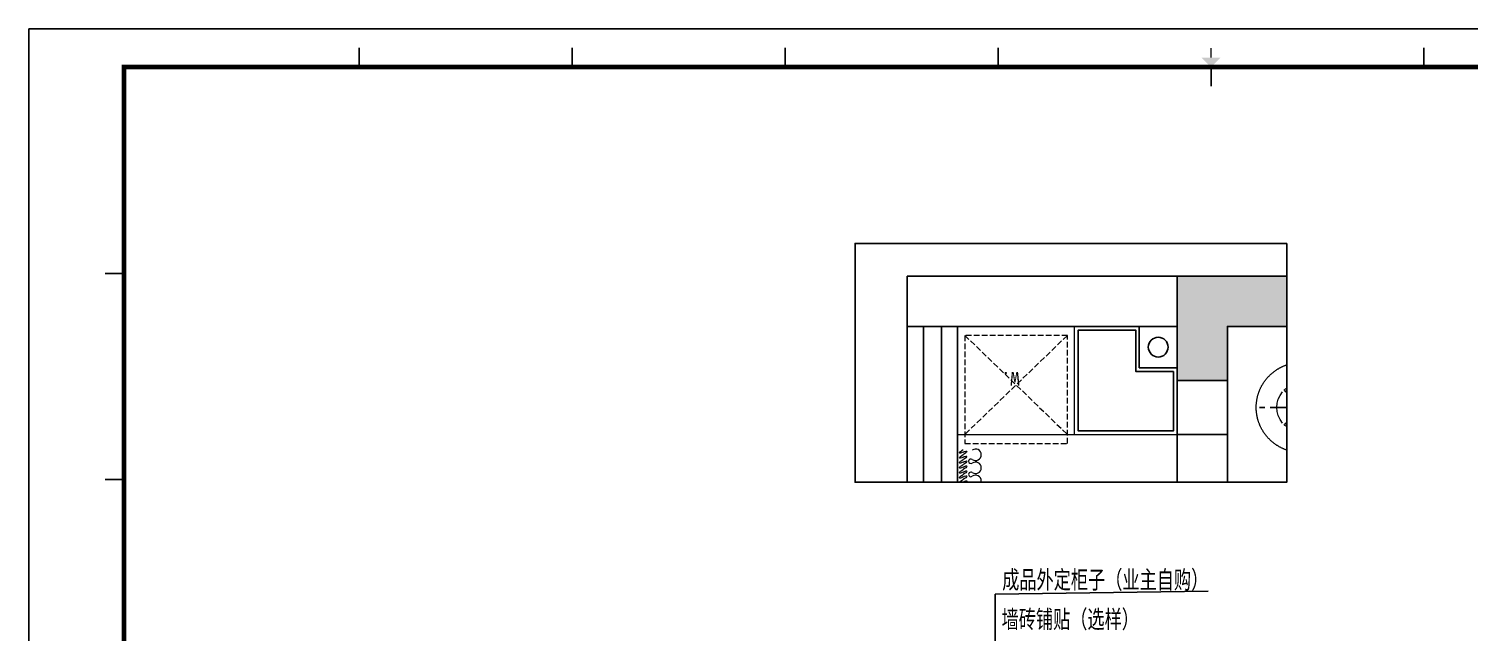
# Model space of a CAD drawing. Header units: millimetres. Extents: x 104198 to 1296755, y -81101 to 81453.
# Drawn here: x 701409 to 709417, y -23108 to -19757 of the extents above; entities that cross this region are included whole.
import ezdxf
from ezdxf.xclip import XClip

# ---------------------------------------------------------------- set-up
doc = ezdxf.new("R2010")
doc.units = ezdxf.units.MM
doc.header["$XCLIPFRAME"] = 0
doc.linetypes.add('DASH', pattern=[8.89, 6.35, -2.54])
for name, color, linetype, lineweight in [('01-PL-墙体柱子', 7, 'Continuous', 35), ('1-洁具', 31, 'Continuous', 15), ('P★01 活动家具', 51, 'Continuous', 0)]:
    doc.layers.add(name, color=color, linetype=linetype, lineweight=lineweight)
for name, color, linetype in [('0家具', 51, 'Continuous'), ('图纸图框', 165, 'Continuous'), ('墙体', 7, 'Continuous'), ('天棚图层', 51, 'Continuous'), ('窗户', 1, 'Continuous'), ('门', 250, 'Continuous')]:
    doc.layers.add(name, color=color, linetype=linetype)
doc.styles.add('黑体', font='simhei.ttf', dxfattribs={"width": 0.7})
doc.dimstyles.new('立面标注', dxfattribs={"dimtxt": 100, "dimasz": 35, "dimexe": 20, "dimexo": 100, "dimtad": 1, "dimdec": 0, "dimtxsty": '黑体', "dimblk": 'ARCHTICK', "dimcen": 80, "dimdle": 20, "dimclrd": 251, "dimclre": 251, "dimclrt": 256, "dimadec": 0, "dimazin": 0, "dimtfac": 1, "dimtdec": 0, "dimtix": 1, "dimtmove": 2, "dimatfit": 3, "dimldrblk": 'DOT', "dimfxl": 200, "dimfxlon": 1, "dimarcsym": 0})

# ---------------------------------------------------------------- blocks, each defined once
blk = doc.blocks.new('kjghhgdgfhdhgfh')
at = {"layer": '图纸图框', "color": 165}
for p, q in [((1018.449156181656, -523.6475845220857), (1018.449156181656, -226.6510432860898)), ((1018.449156310431, -523.6475894229297), (1018.449156310431, -226.651048186936)), ((1018.449156310431, -523.6475894229297), (1018.449156310431, -226.651048186936)), ((1018.449156181656, -523.6475897729335), (1018.449156181656, -226.6510485369378)), ((1018.449156310431, -523.6475904731685), (1018.449156310431, -226.6510492370591)), ((1018.449156310431, -523.6475904731685), (1018.449156310431, -226.6510492370591)), ((1018.449156439315, -523.6475901230529), (1018.449156439315, -226.6510488870572)), ((1018.449156439315, -523.6475901230529), (1018.449156439315, -226.6510488870572)), ((1018.449156310431, -523.6475904731685), (1018.449156310431, -226.6510492370591)), ((1018.449156181656, -523.6475908231721), (1018.449156181656, -226.6510495871781)), ((1018.449156697091, -226.6510464365761), (1438.44652398302, -226.6510464365761)), ((1018.44915656821, -226.6510467866938), (1438.446523854134, -226.6510467866938)), ((1018.449156697091, -226.6510478368186), (1438.44652398302, -226.6510478368186)), ((1018.449156697091, -226.6510478368186), (1438.44652398302, -226.6510478368186)), ((1018.44915656821, -226.651048186936), (1438.446523854134, -226.651048186936)), ((1018.44915656821, -226.6510485369378), (1438.44652398302, -226.651048186936)), ((1018.44915656821, -523.6475897729335), (1018.44915656821, -226.6510485369378)), ((1018.44915656821, -226.6510495871781), (1438.446523854134, -226.6510495871781)), ((1079.169425446627, -230.165361629017), (1079.169425446627, -233.6664052710039)), ((1118.311093363573, -230.165361629017), (1118.311093363573, -233.6664052710039)), ((1157.452761280522, -230.165361629017), (1157.452761280522, -233.6664052710039)), ((1196.594429197475, -230.165361629017), (1196.594429197475, -233.6664052710039)), ((1274.877765031257, -230.165361629017), (1274.877765031257, -233.6664052710039)), ((1235.736097114308, -233.6664052710039), (1235.736097114308, -237.1674489129871)), ((1032.4533312648, -271.5591774027304), (1035.954374906786, -271.5591774027304)), ((1032.4533312648, -309.386869379896), (1035.954374906786, -309.386869379896))]:
    blk.add_line(p, q, dxfattribs=at)
at = {"layer": '图纸图框', "color": 165, "const_width": 0.2100626185166894}
blk.add_lwpolyline([(1235.736097114308, -231.915883450067), (1235.736097114308, -230.165361629017)], dxfattribs=at)
at = {"layer": '图纸图框', "color": 165, "const_width": 0.840250474066758}
blk.add_lwpolyline([(1431.444436699053, -233.6664052710039), (1035.954374906786, -233.6664052710039), (1035.954374906786, -516.6322323388636), (1431.444436699053, -516.6322323388636)], close=True, dxfattribs=at)
at = {"layer": '图纸图框', "color": 165}
blk.add_solid([(1233.98557529337, -231.915883450067), (1237.486618935353, -231.915883450067), (1235.736097114308, -233.6664052710039)], dxfattribs=at)
blk = doc.blocks.new('_ArchTick')
at = {"color": 2, "linetype": 'ByBlock', "const_width": 0.4}
blk.add_lwpolyline([(-0.5, -0.5), (0.5, 0.5)], dxfattribs=at)
blk = doc.blocks.new('_Dot')
at = {"color": 2, "linetype": 'ByBlock', "lineweight": -2}
blk.add_line((-0.5, 0), (-1, 0), dxfattribs=at)
at = {"color": 2, "linetype": 'ByBlock', "const_width": 0.5}
blk.add_lwpolyline([(-0.25, 0, 1), (0.25, 0, 1)], format="xyb", close=True, dxfattribs=at)
blk = doc.blocks.new('A$C475D17D9')
at = {"layer": '1-洁具', "color": 8, "linetype": 'DASH', "ltscale": 5}
for p, q in [((559.9998843451032, 599.9999402300455), (-10.00011565489694, 49.99994023004546)), ((-10.00011565489694, 599.9999402300455), (559.9998843451032, 49.99994023004546))]:
    blk.add_line(p, q, dxfattribs=at)
at = {"layer": '1-洁具'}
blk.add_lwpolyline([(599.9998843451028, 49.99994023004546), (599.9998843451028, 649.9999402300455), (-50.00011565489694, 649.9999402300455), (-50.00011565489694, 49.99994023004546)], close=True, dxfattribs=at)
at = {"layer": '1-洁具', "color": 8, "linetype": 'DASH', "ltscale": 5}
blk.add_lwpolyline([(559.9998843451032, -5.97699545324e-05), (559.9998843451032, 599.9999402300455), (-10.00011565489694, 599.9999402300455), (-10.00011565489694, -5.97699545324e-05)], close=True, dxfattribs=at)
blk = doc.blocks.new('WERAWERAWE')
at = {"color": 250, "linetype": 'Continuous'}
for p, q in [((106863.5477138115, -18799.27367506483), (106863.5477138115, -18774.96307188499)), ((106863.5477138115, -18774.96307188499), (106863.5477138115, -18799.27367506483)), ((106863.5477138115, -18944.52314832974), (106863.5477138115, -18823.58427824478)), ((106863.5477138115, -18823.58427824478), (106863.5477138115, -18944.52314832974)), ((106805.5308150751, -18911.4311708263), (106853.633955691, -18959.53431200258)), ((106669.0628856556, -18969.44789732495), (106693.3734891718, -18969.44789732495)), ((106693.3734891718, -18969.44789732495), (106669.0628856556, -18969.44789732495)), ((106717.6840926933, -18969.44789732495), (106838.6229644681, -18969.44789732495)), ((106838.6229644681, -18969.44789732495), (106717.6840926933, -18969.44789732495)), ((106863.5477138115, -19115.31151640507), (106863.5477138115, -18994.3726463202)), ((106863.5477138115, -18994.3726463202), (106863.5477138115, -19115.31151640507)), ((106873.4614719321, -18979.36182848102), (106921.5646125479, -19027.4649696572)), ((106888.472463155, -18969.44789732495), (107009.4113349297, -18969.44789732495)), ((107009.4113349297, -18969.44789732495), (106888.472463155, -18969.44789732495)), ((107058.0325419673, -18969.44824315853), (107033.7219384513, -18969.44824315853)), ((107033.7219384513, -18969.44824315853), (107058.0325419673, -18969.44824315853)), ((106931.2340956687, -19037.13445289357), (106940.9035787949, -19046.80393612932)), ((106863.5477138115, -19163.93272276495), (106863.5477138115, -19139.62211958501)), ((106863.5477138115, -19139.62211958501), (106863.5477138115, -19163.93272276495))]:
    blk.add_line(p, q, dxfattribs=at)
at = {"color": 8, "linetype": 'Continuous'}
for p, q in [((106786.191848828, -18892.09220435428), (106795.8613319542, -18901.76168759004)), ((106795.8613319542, -18901.76168759004), (106786.191848828, -18892.09220435428)), ((106853.633955691, -18959.53431200258), (106805.5308150751, -18911.4311708263)), ((106873.4614721178, -18959.53431205159), (106921.5646136196, -18911.43117111154)), ((106921.5646136196, -18911.43117111154), (106873.4614721178, -18959.53431205159)), ((106931.2340969209, -18901.76168792348), (106940.9035802224, -18892.09220473496)), ((106940.9035802224, -18892.09220473496), (106931.2340969209, -18901.76168792348)), ((106805.5308140034, -19027.46496937202), (106853.6339555054, -18979.36182843198)), ((106853.6339555054, -18979.36182843198), (106805.5308140034, -19027.46496937202)), ((106921.5646125479, -19027.4649696572), (106873.4614719321, -18979.36182848102)), ((106786.1918474008, -19046.80393574863), (106795.8613307021, -19037.13445255992)), ((106795.8613307021, -19037.13445255992), (106786.1918474008, -19046.80393574863)), ((106940.9035787949, -19046.80393612932), (106931.2340956687, -19037.13445289357))]:
    blk.add_line(p, q, dxfattribs=at)
for major_axis, ratio, start_param, end_param in [((113.9417112809193, 0.0013378523205571), 0.9999999859903322, 0.8886092686100822, 2.252959901879023), ((-113.9410988375237, 0.3735854362367145), 0.9999999858859766, -0.6138262779431882, 0.0032787475863907), ((111.318526127511, 24.30842252576004), 0.9999999850033712, 2.1255939895836, 2.225039899219325), ((111.318526127511, 24.30842252576004), 0.9999999850033712, 2.1255939895836, 2.225039899219325), ((-111.2083844666464, 24.8074362171226), 0.999999984955908, 4.062630374311936, 4.162076283933155), ((-111.2083844666464, 24.8074362171226), 0.999999984955908, 4.062630374311936, 4.162076283933155), ((113.9410765435626, 0.3803241879824546), 0.9999999858803484, -0.0033378900079475, 0.6137671355249417), ((113.9410797812306, 0.3793529944797986), 0.9999999858808544, 3.138263287228737, 3.755368312761219), ((12.46174588356673, 0.1251880200019498), 0.9999999859091608, 1.791897593603004, 2.900400492436608), ((-12.4618492740359, 0.1144341570928043), 0.999999985909927, 0.2403292148307334, 1.348832113687246), ((-12.46183368773513, 0.1161190901691185), 0.9999999859149368, 3.382057075813167, 4.490559974665286), ((12.46178137630429, 0.1216035939084495), 0.9999999859144016, -1.349407426057694, -0.2409045272178165), ((-113.9410894720833, 0.3764309967520393), 0.9999999858837131, 2.527791349607007, 3.144896375138188), ((-111.2773066218039, 24.49642212291525), 0.9999999849850798, 0.9182419104476522, 1.017687820078115), ((-111.2773066218039, 24.49642212291525), 0.9999999849850798, 0.9182419104476522, 1.017687820078115), ((113.9417112572552, 0.002677116435867), 0.9999999859910588, 4.030190168258871, 5.394540801528128), ((111.2480344591925, 24.62901734515219), 0.999999984975554, -1.018879551365138, -0.919433641738662), ((111.2480344591925, 24.62901734515219), 0.999999984975554, -1.018879551365138, -0.919433641738662)]:
    blk.add_ellipse((106863.5477138115, -18969.44789732495), major_axis=major_axis, ratio=ratio, start_param=start_param, end_param=end_param, dxfattribs=at)
at = {"color": 250, "linetype": 'Continuous', "extrusion": (0, 0, -0.9999999999999998)}
for major_axis, ratio, start_param, end_param in [((45.32003770808043, 45.32003770808046), 0.9999999931637599, 4.030213669624266, 5.394564302815031), ((45.32003771167183, 45.32003771167183), 0.9999999932456098, -0.8010053835953097, -0.7015594733972819), ((45.32003771167183, 45.32003771167183), 0.9999999932456098, -0.8010053835953097, -0.7015594733972819), ((45.32003770807375, 45.32003770807378), 0.9999999931639069, 0.8886210160341772, 2.252971649226211), ((45.32003771135126, 45.32003771135126), 0.9999999932444172, 2.340587269994795, 2.440033180191923), ((45.32003771135126, 45.32003771135126), 0.9999999932444172, 2.340587269994795, 2.440033180191923)]:
    blk.add_ellipse((106863.5477138115, -18969.44807024175), major_axis=major_axis, ratio=ratio, start_param=start_param, end_param=end_param, dxfattribs=at)
at = {"color": 250, "linetype": 'Continuous'}
for major_axis, ratio, start_param, end_param in [((-24.92474606113256, 0.0127913172326287), 0.9999999860329364, 3.141592919062631, 9.424778226242216), ((24.9227290230667, 0.3173453723074938), 0.9999999859646511, 1.78921055797293, 2.89771345653137), ((-24.92266147522356, 0.3226066273198583), 0.999999985964798, 3.385682953622127, 4.494185852171858), ((-24.92271830692245, 0.3181858527235129), 0.999999985965524, 0.2439129205174129, 1.35241581906934), ((24.92265835812197, 0.3228473460667626), 0.9999999859643423, -1.352602857214157, -0.2440999586618393)]:
    blk.add_ellipse((106863.5477138115, -18969.44789732495), major_axis=major_axis, ratio=ratio, start_param=start_param, end_param=end_param, dxfattribs=at)
at = {"color": 250, "linetype": 'Continuous', "extrusion": (0, 0, -1)}
for major_axis, ratio, start_param, end_param in [((45.3200377060275, 45.3200377060275), 0.9999999930586393, -0.617105019618975, 5.8535128e-09), ((45.97165415563575, 44.65891455866747), 0.9999999929010135, -0.0144834938279361, 0.602621531812292), ((45.32003763240446, 45.32003763240446), 0.999999993026062, 3.843152138787623, 3.942598049041248), ((45.32003763240446, 45.32003763240446), 0.999999993026062, 3.843152138787623, 3.942598049041248), ((45.97165415563575, 44.65891455866747), 0.9999999929010135, 3.127109159761856, 3.744214185402085), ((45.3200377060275, 45.3200377060275), 0.9999999930549529, 2.524487633969076, 3.141592659443305)]:
    blk.add_ellipse((106863.5477138115, -18969.44807024175), major_axis=major_axis, ratio=ratio, start_param=start_param, end_param=end_param, dxfattribs=at)
at = {"color": 8, "linetype": 'Continuous', "extrusion": (0, 0, -1)}
for major_axis, ratio, start_param, end_param in [((10.22338456154129, 9.594144741299354), 0.999999993094656, 4.712362614828695, 10.99554792200827), ((9.913758246517661, 9.913758246517665), 0.9999999934552976, 3.372739373255533, 4.481242272159748), ((9.913758247690428, 9.913758247690431), 0.9999999933019378, -1.339649607098109, -0.2311467081434291), ((9.913758247690428, 9.913758247690428), 0.9999999933019376, 1.801943046491683, 2.910445945446363), ((9.913758246538759, 9.913758246538762), 0.9999999934513536, 0.2311467196666208, 1.339649618573019)]:
    blk.add_ellipse((106863.5477138115, -18969.44807024175), major_axis=major_axis, ratio=ratio, start_param=start_param, end_param=end_param, dxfattribs=at)
at = {"color": 250, "linetype": 'Continuous', "extrusion": (0, 0, -0.9999999999999999)}
blk.add_ellipse((106863.5477138115, -18969.44807024175), major_axis=(45.32003763644752, 45.32003763644754), ratio=0.9999999930294571, start_param=0.7015594851961584, end_param=0.8010053954497738, dxfattribs=at)
blk.add_ellipse((106863.5477138115, -18969.44807024175), major_axis=(45.32003763644752, 45.32003763644754), ratio=0.9999999930294571, start_param=0.7015594851961584, end_param=0.8010053954497738, dxfattribs=at)
blk = doc.blocks.new('A$C4F0320F4')
at = {"color": 32}
for p, q in [((848.9766203017207, 28.88468912406825), (1192.029401004081, 28.88468912406825)), ((904.5200593175833, 70.94992167479356), (1090.835514634265, 70.94992167479356)), ((1090.835514634265, 70.94992167479356), (1008.856723736506, 108.2383512234664))]:
    blk.add_line(p, q, dxfattribs=at)
for centre, start, end in [((1208.392185452511, 61.03580670774682), 206.8177462772333, 243.0269271104291), ((1208.392185452511, -3.26642845958122), 116.9730728895707, 153.1822537227666)]:
    blk.add_arc(centre, 36.07540819978247, start, end, dxfattribs=at)
for centre, major_axis, ratio, start_param, end_param in [((44.15014093217904, 124.4520579723175), (31.29278970137451, 31.29278970137451), 0.9999999999990496, 0.7854550485556925, 2.97179497364676), ((44.15014094125945, 124.4520579656237), (31.29278970609017, 31.29278970609017), 0.9999999999994603, 4.882300430843476, 7.068640355940249), ((94.77717747772112, 88.6528052117792), (-12.55172720425238, 12.55172720425238), 0.9999999999978408, 0.1699114506024255, 2.356251375701579)]:
    blk.add_ellipse(centre, major_axis=major_axis, ratio=ratio, start_param=start_param, end_param=end_param, dxfattribs=at)
at = {"color": 32, "linetype": 'ByBlock'}
for centre, major_axis, ratio, start_param, end_param in [((145.142014172161, 124.4596798210987), (31.29278970879294, 31.29278970879294), 0.9999999999986141, 0.7854550486769031, 2.971794973771712), ((145.1420141704146, 124.4596798144048), (-31.29278971355514, 31.29278971355514), 0.999999999999114, 3.311504103924745, 5.497844029020988), ((246.3920140081318, 124.4654394547688), (31.29278970495712, 31.29278970495712), 0.999999999999503, 0.7854550489158483, 2.971794974008976), ((246.3920140011469, 124.4654394531389), (31.29278970609017, 31.29278970609017), 0.9999999999994603, 4.882300430843476, 7.068640355937619), ((347.6420138385147, 124.4711990880314), (-31.29278970134779, 31.2927897013478), 0.9999999999987574, -0.7853412782429312, 1.400998646853745), ((347.6420138371177, 124.4711990867799), (31.29278970222458, 31.29278970222458), 0.9999999999989492, 4.882300430604233, 7.068640355701129), ((448.8920136638917, 124.47695871623), (31.29278970137451, 31.29278970137451), 0.9999999999990495, 0.7854550485530618, 2.97179497364676), ((448.8920136729721, 124.476958709507), (31.29278970609017, 31.29278970609017), 0.9999999999994603, 4.882300430843476, 7.068640355937619), ((550.1420135158114, 124.482718354964), (31.29278970884434, 31.29278970884432), 0.999999999998402, 0.7854550486770095, 2.971794973770158), ((550.1420135139485, 124.4827183482703), (-31.29278971355514, 31.29278971355514), 0.999999999999114, 3.311504103924745, 5.497844029018358), ((651.3920133516657, 124.4884779886342), (31.29278970495712, 31.29278970495712), 0.999999999999503, 0.7854550489158483, 2.971794974008976), ((651.3920133446808, 124.4884779870044), (31.29278970613491, 31.29278970613491), 0.9999999999996719, 4.882300430845031, 7.068640355937513), ((752.6420131820487, 124.4942376218969), (31.29278970131999, 31.29278970131998), 0.9999999999988243, 0.7854550485531746, 2.971794973648241), ((752.6420131806517, 124.4942376206454), (31.29278970222458, 31.29278970222458), 0.9999999999989492, 4.882300430604233, 7.068640355701129), ((853.8920130074257, 124.4999972500955), (-31.29278970136462, 31.29278970136462), 0.9999999999983196, -0.7853412782431503, 1.400998646853819), ((853.8920130165062, 124.4999972433725), (31.29278970609017, 31.29278970609017), 0.9999999999994603, 4.882300430843476, 7.068640355937619), ((94.51905086718031, 88.65466742194253), (-12.55172720433615, 12.55172720433616), 0.9999999999973447, 2.356251375629192, 4.542591300726422), ((195.7690507130464, 88.66042704886058), (12.55172720515045, 12.55172720515045), 0.999999999996292, 1.74070777736819, 6.113387627558883), ((297.0190505384234, 88.66618669815945), (-12.55172720516475, 12.55172720516475), 0.9999999999980291, 0.1699114505780288, 4.542591300764931), ((398.2690503636841, 88.67194632632891), (12.55172720515045, 12.55172720515045), 0.999999999996292, 1.74070777736819, 6.113387627558883), ((499.5190502094335, 88.67770595566256), (-12.55172720425238, 12.55172720425238), 0.9999999999978408, 0.1699114506024255, 2.356251375701579), ((499.5190502107143, 88.67770595580807), (-12.55172720433615, 12.55172720433616), 0.9999999999973447, 2.356251375629192, 4.542591300726422), ((600.7690500565805, 88.68346558272604), (12.55172720515045, 12.55172720515045), 0.999999999996292, 1.74070777736819, 6.113387627558883), ((702.0190498819572, 88.6892252320249), (12.55172720515045, 12.55172720515045), 0.999999999996292, 1.74070777736819, 6.113387627558883), ((803.2690497073345, 88.69498486019438), (-12.55172720516475, 12.55172720516475), 0.9999999999980291, 0.1699114505780288, 4.542591300764931), ((904.5190495529677, 88.700744489528), (-12.55172720425238, 12.55172720425238), 0.9999999999978408, 0.1699114506024255, 2.356251375701579)]:
    blk.add_ellipse(centre, major_axis=major_axis, ratio=ratio, start_param=start_param, end_param=end_param, dxfattribs=at)
at = {"color": 32, "extrusion": (0, 0, -1)}
for centre, major_axis, ratio, start_param, end_param in [((14.08916934451554, 28.88468912406825), (-16.49999999994523, 28.57883832489522), 0.2545454545463967, 1.716713698363198, 4.858306351952992), ((33.28198430908378, 28.88468912406825), (-16.49999999994523, 28.57883832489522), 0.2545454545463967, -1.424878955226593, 1.716713698363198), ((71.66761423810385, 28.88468912406825), (-16.49999999994523, 28.57883832489522), 0.2545454545463967, -1.424878955226593, 1.716713698363198), ((90.86042920267208, 28.88468912406825), (-16.49999999994523, 28.57883832489522), 0.2545454545463967, 1.716713698363198, 4.858306351952992), ((129.246059131692, 28.88468912406825), (-16.49999999994523, 28.57883832489522), 0.2545454545463967, 1.716713698363198, 4.858306351952992), ((148.4388740962604, 28.88468912406825), (-16.49999999994523, 28.57883832489522), 0.2545454545463967, -1.424878955226593, 1.716713698363198), ((167.6316890608286, 28.88468912406825), (-16.50000000007788, 28.57883832490039), 0.2545454545422164, 1.716713698361965, 4.858306351951759), ((186.8245040252805, 28.88468912406825), (-16.50000000007788, 28.57883832490039), 0.2545454545422164, -1.424878955227826, 1.716713698361965), ((206.0173189898486, 28.88468912406825), (-16.49999999994523, 28.57883832489522), 0.2545454545463967, 1.716713698363198, 4.858306351952992), ((225.210133954417, 28.88468912406825), (-16.49999999994523, 28.57883832489522), 0.2545454545463967, -1.424878955226593, 1.716713698363198), ((263.595763883437, 28.88468912406825), (-16.49999999994523, 28.57883832489522), 0.2545454545463967, -1.424878955226593, 1.716713698363198), ((282.7885788480053, 28.88468912406825), (-16.49999999994523, 28.57883832489522), 0.2545454545463967, 1.716713698363198, 4.858306351952992), ((301.9813938124571, 28.88468912406825), (-16.50000000007788, 28.57883832490039), 0.2545454545422164, -1.424878955227826, 1.716713698361965), ((321.1742087770253, 28.88468912406825), (-16.49999999994523, 28.57883832489522), 0.2545454545463967, 1.716713698363198, 4.858306351952992), ((340.3670237415937, 28.88468912406825), (-16.49999999994523, 28.57883832489522), 0.2545454545463967, -1.424878955226593, 1.716713698363198), ((359.5598387061618, 28.88468912406825), (-16.50000000007788, 28.57883832490039), 0.2545454545422164, 1.716713698361965, 4.858306351951759), ((378.7526536706137, 28.88468912406825), (-16.49999999994523, 28.57883832489522), 0.2545454545463967, -1.424878955226593, 1.716713698363198), ((397.9454686351819, 28.88468912406825), (-16.49999999994523, 28.57883832489522), 0.2545454545463967, 1.716713698363198, 4.858306351952992), ((417.1382835997501, 28.88468912406825), (-16.49999999994523, 28.57883832489522), 0.2545454545463967, -1.424878955226593, 1.716713698363198), ((455.5239135287702, 28.88468912406825), (-16.49999999994523, 28.57883832489522), 0.2545454545463967, -1.424878955226593, 1.716713698363198), ((474.7167284933383, 28.88468912406825), (-16.49999999994523, 28.57883832489522), 0.2545454545463967, 1.716713698363198, 4.858306351952992), ((513.1023584223584, 28.88468912406825), (-16.49999999994523, 28.57883832489522), 0.2545454545463967, 1.716713698363198, 4.858306351952992), ((532.2951733869266, 28.88468912406825), (-16.49999999994523, 28.57883832489522), 0.2545454545463967, -1.424878955226593, 1.716713698363198), ((551.4879883514947, 28.88468912406825), (-16.50000000007788, 28.57883832490039), 0.2545454545422164, 1.716713698361965, 4.858306351951759), ((570.6808033159467, 28.88468912406825), (-16.49999999994523, 28.57883832489522), 0.2545454545463967, -1.424878955226593, 1.716713698363198), ((589.873618280515, 28.88468912406825), (-16.49999999994523, 28.57883832489522), 0.2545454545463967, 1.716713698363198, 4.858306351952992), ((628.2592482095351, 28.88468912406825), (-16.49999999994523, 28.57883832489522), 0.2545454545463967, 1.716713698363198, 4.858306351952992), ((647.4520631741033, 28.88468912406825), (-16.49999999994523, 28.57883832489522), 0.2545454545463967, -1.424878955226593, 1.716713698363198), ((666.6448781386716, 28.88468912406825), (-16.50000000007788, 28.57883832490039), 0.2545454545422164, 1.716713698361965, 4.858306351951759), ((685.8376931031235, 28.88468912406825), (-16.50000000007788, 28.57883832490039), 0.2545454545422164, -1.424878955227826, 1.716713698361965), ((705.0305080676918, 28.88468912406825), (-16.49999999994523, 28.57883832489522), 0.2545454545463967, 1.716713698363198, 4.858306351952992), ((724.2233230322597, 28.88468912406825), (-16.49999999994523, 28.57883832489522), 0.2545454545463967, -1.424878955226593, 1.716713698363198), ((762.6089529612799, 28.88468912406825), (-16.49999999994523, 28.57883832489522), 0.2545454545463967, -1.424878955226593, 1.716713698363198), ((781.8017679258483, 28.88468912406825), (-16.49999999994523, 28.57883832489522), 0.2545454545463967, 1.716713698363198, 4.858306351952992), ((800.9945828903002, 28.88468912406825), (-16.50000000007788, 28.57883832490039), 0.2545454545422164, -1.424878955227826, 1.716713698361965), ((820.1873978548683, 28.88468912406825), (-16.49999999994523, 28.57883832489522), 0.2545454545463967, 1.716713698363198, 4.858306351952992), ((839.3802128194367, 28.88468912406825), (-16.49999999994523, 28.57883832489522), 0.2545454545463967, -1.424878955226593, 1.716713698363198)]:
    blk.add_ellipse(centre, major_axis=major_axis, ratio=ratio, start_param=start_param, end_param=end_param, dxfattribs=at)
at = {"color": 32, "extrusion": (0, 0, -0.9999999999999999)}
for centre, start_param, end_param in [((52.47479927353562, 28.88468912406825), 1.71671369836413, 4.858306351953922), ((110.0532441672403, 28.88468912406825), -1.424878955225659, 1.71671369836413), ((244.4029489188688, 28.88468912406825), 1.71671369836413, 4.858306351953922), ((436.3310985642018, 28.88468912406825), 1.71671369836413, 4.858306351953922), ((493.9095434579066, 28.88468912406825), -1.424878955225659, 1.71671369836413), ((609.0664332450832, 28.88468912406825), -1.424878955225659, 1.71671369836413), ((743.4161379967118, 28.88468912406825), 1.71671369836413, 4.858306351953922)]:
    blk.add_ellipse(centre, major_axis=(-16.50000000014798, 28.57883832489129), ratio=0.2545454545448851, start_param=start_param, end_param=end_param, dxfattribs=at)
blk = doc.blocks.new('fhdghrthe')
at = {"layer": '01-PL-墙体柱子', "lineweight": -2, "ltscale": 10}
blk.add_hatch(color=8, dxfattribs=at).paths.add_polyline_path([(578896.0014296011, 17510.09284391639), (578616.0014296011, 17510.09284391639), (578316.0014296011, 17510.09284391639), (578316.0014296011, 17230.09284391639), (578616.0014296011, 17230.09284391639), (578616.0014296011, 16025.09284391639), (578896.0014296011, 16025.09284391639)])
at = {"layer": '01-PL-墙体柱子', "color": 8, "lineweight": -2, "ltscale": 10}
blk.add_lwpolyline([(578896.0014296011, 17510.09284391639), (578616.0014296011, 17510.09284391639), (578316.0014296011, 17510.09284391639), (578316.0014296011, 17230.09284391639), (578616.0014296011, 17230.09284391639), (578616.0014296011, 16025.09284391639), (578896.0014296011, 16025.09284391639)], close=True, dxfattribs=at)
at = {"layer": 'P★01 活动家具'}
blk.add_lwpolyline([(578016.0014296011, 17510.09284391639), (578616.0014296011, 17510.09284391639), (578616.0014296011, 18730.09284391638), (578016.0014296011, 18730.09284391638)], close=True, dxfattribs=at)
blk.add_circle((578166.0014296025, 16820.09284391639), 250, dxfattribs=at)
at = {"layer": '墙体', "color": 7}
for p, q in [((578616.0014296011, 19010.09284391638), (578896.0014296011, 19010.09284391638)), ((578616.0014296011, 18730.09284391638), (578616.0014296011, 19010.09284391638)), ((578896.0014296011, 9990.09284391639), (578896.0014296011, 19010.09284391638)), ((578616.0014296011, 17510.09284391639), (578616.0014296011, 18730.09284391638)), ((578016.0014296011, 17230.09284391639), (578016.0014296011, 17510.09284391639)), ((578016.0014296011, 17510.09284391639), (578616.0014296011, 17510.09284391639)), ((578616.0014296011, 17230.09284391639), (578016.0014296011, 17230.09284391639)), ((578616.0014296011, 10270.09284391639), (578616.0014296011, 17230.09284391639)), ((578616.0014296011, 10270.09284391639), (578616.0014296011, 17230.09284391639))]:
    blk.add_line(p, q, dxfattribs=at)
at = {"layer": '墙体', "color": 251}
for p, q in [((576116.0014296011, 18920.09284391636), (578616.0014296011, 18920.09284391638)), ((576116.0014296011, 18820.09284391636), (578616.0014296011, 18820.09284391638)), ((578386.0014296011, 17510.09284391639), (578386.0014296011, 17720.09284391639)), ((578386.0014296011, 17720.09284391639), (578616.0014296011, 17720.09284391639))]:
    blk.add_line(p, q, dxfattribs=at)
at = {"layer": '墙体', "color": 1}
blk.add_circle((578501.0014296011, 17615.09284391639), 55, dxfattribs=at)
at = {"layer": '窗户', "color": 1}
for p, q in [((576116.0014296011, 19010.09284391636), (578616.0014296011, 19010.09284391638)), ((576116.0014296011, 18730.09284391636), (578616.0014296011, 18730.09284391638))]:
    blk.add_line(p, q, dxfattribs=at)
at = {"layer": '门', "color": 250}
for p, q in [((578016.0014296011, 17510.09284391639), (575866.0014296011, 17510.09284391639)), ((575866.0014296011, 17230.09284391639), (578016.0014296011, 17230.09284391639))]:
    blk.add_line(p, q, dxfattribs=at)
blk.add_lwpolyline([(578366.0014296011, 17530.09284391639), (578036.0014296011, 17530.09284391639), (578036.0014296011, 18060.09284391638), (578596.0014296011, 18060.09284391638), (578596.0014296011, 17740.09284391639), (578366.0014296011, 17740.09284391639)], close=True, dxfattribs=at)
at = {"layer": 'P★01 活动家具', "xscale": 0.7199999999720603, "yscale": 0.7200000000011642, "zscale": 0.7200000000000001, "rotation": 180}
blk.add_blockref('A$C4F0320F4', (577935.0510539315, 18720.05328839628), dxfattribs=at)
at = {"layer": 'P★01 活动家具', "rotation": 270}
blk.add_blockref('A$C475D17D9', (577966.0014893711, 18680.09272826148), dxfattribs=at)
at = {"layer": 'P★01 活动家具', "xscale": -1.204346879967488, "yscale": 1.204346879996592, "zscale": 1.20434688}
blk.add_blockref('WERAWERAWE', (706866.7817044612, 39663.50675581599), dxfattribs=at)
at = {"layer": 'P★01 活动家具', "insert": (578160.780454874, 18385.71318563488), "char_height": 75.60000000000002, "width": 9105.871852193028, "attachment_point": 1, "rotation": 90}
blk.add_mtext('{\\fSTSong|b0|i0|c134|p2;\\PW.}', dxfattribs=at)

msp = doc.modelspace()

# ---------------------------------------------------------------- block references
ref = msp.add_blockref('kjghhgdgfhdhgfh', (670600.7859668514, -12901.25919992203), dxfattribs=dict(xscale=30.25, yscale=30.25, zscale=30.25))
XClip(ref).set_block_clipping_path([(1018.4491561816565, -523.6475911731757), (1465.834744255318, -226.65104223585132)])

# ---------------------------------------------------------------- texts
at = {"layer": '天棚图层', "char_height": 100, "attachment_point": 9, "style": '黑体'}
for s, insert in [('成品外定柜子（业主自购）', (707966.6419632448, -22879.96203442097)), ('墙砖铺贴（选样）', (707581.0476286336, -23099.21184750089))]:
    msp.add_mtext(s, dxfattribs=dict(at, insert=insert))

# ---------------------------------------------------------------- leaders
at = {"layer": '0家具', "color": 51}
msp.add_leader([(706782.0263901947, -24507.63897194347), (706782.0263901947, -22897.99132396155), (707966.6419632448, -22879.96203442097)], dimstyle='立面标注', dxfattribs=at)

# ---------------------------------------------------------------- next in the draw order: block references
at = {"color": 1}
ref = msp.add_blockref('fhdghrthe', (725303.3132633511, -600026.197836001), dxfattribs=dict(at, rotation=90))
XClip(ref).set_block_clipping_path([(577750.6381572259, 16900.624511241564), (579077.1813489834, 19300.413488995167)])

# ---------------------------------------------------------------- next in the draw order: linework, layer by layer
at = {"color": 2}
msp.add_lwpolyline([(708402.6887521097, -20949.01648701762), (708402.6887521097, -22275.55967877514), (706002.899774356, -22275.55967877514), (706002.899774356, -20949.01648701762)], close=True, dxfattribs=at)

doc.saveas('drawing.dxf')
